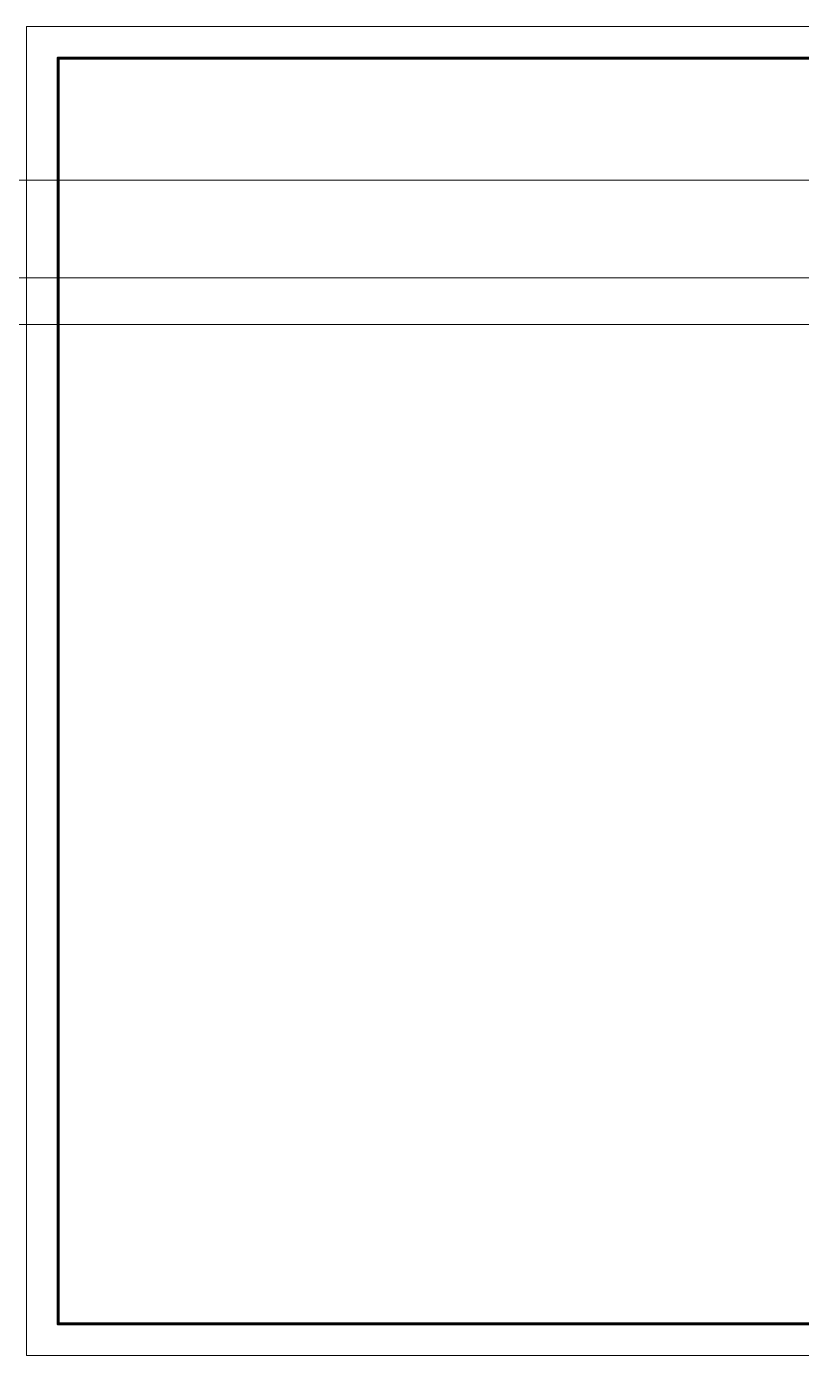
# Model space of a CAD drawing. Header units: inches. Extents: x 122663 to 154153, y 34228 to 39758.
# Drawn here: x 150987 to 152266, y 36149 to 38344 of the extents above; entities that cross this region are included whole.
import ezdxf

# ---------------------------------------------------------------- set-up
doc = ezdxf.new("R2010")
doc.units = ezdxf.units.IN
doc.header["$MEASUREMENT"] = 0
for name, color, linetype, lineweight in [('BORDER', 7, 'Continuous', 60), ('Window', 3, 'Continuous', 0), ('Windows', 151, 'Continuous', 15)]:
    doc.layers.add(name, color=color, linetype=linetype, lineweight=lineweight)

msp = doc.modelspace()

# ---------------------------------------------------------------- linework, layer by layer
at = {"layer": 'BORDER'}
msp.add_lwpolyline([(154101.4, 38291.6), (154101.4, 36200.7), (151038.6, 36200.7), (151038.6, 38291.6)], close=True, dxfattribs=at)
at = {"layer": 'Window'}
msp.add_lwpolyline([(154153.4, 38343.6), (154153.4, 36148.7), (150986.6, 36148.7), (150986.6, 38343.6)], close=True, dxfattribs=at)
at = {"layer": 'Windows'}
for p in [(129885.8, 38090), (129885.8, 37928.5), (130024.7, 37851.5)]:
    msp.add_xline(p, (1, 0), dxfattribs=at)

doc.saveas('drawing.dxf')
